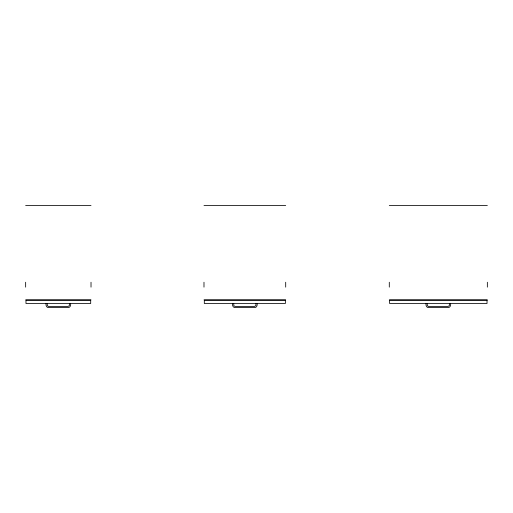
<?xml version="1.0" encoding="UTF-8"?>
<svg xmlns="http://www.w3.org/2000/svg" width="513" height="513" viewBox="0 0 513 513"><rect width="100%" height="100%" fill="white"/><g stroke="black" fill="none" stroke-linecap="round" stroke-linejoin="round"><path stroke-width="0.77" d="M25.65 205.431L91.019 205.431M203.988 205.431L285.696 205.431M389.296 205.431L487.35 205.431M25.65 299.887L91.019 299.887M203.988 299.887L285.696 299.887M389.296 299.887L487.35 299.887M487.35 282.24L487.35 287.139M450.581 303.484C450.998 305.203 450.209 307.608 448.131 307.569L428.522 307.569C426.438 307.608 425.655 305.203 426.066 303.484M449.439 303.484L449.356 305.562L448.131 306.421L428.291 306.402L427.291 305.562L427.214 303.484M389.296 282.24L389.296 287.139M285.696 282.24L285.696 287.139M257.096 303.484C257.513 305.203 256.724 307.608 254.647 307.569L235.037 307.569C232.953 307.608 232.171 305.203 232.581 303.484M255.955 303.484L255.872 305.562L254.647 306.421L234.807 306.402L233.806 305.562L233.729 303.484M203.988 282.24L203.988 287.139M91.019 282.24L91.019 287.139M70.589 303.484C71.006 305.203 70.217 307.608 68.139 307.569L48.53 307.569C46.452 307.608 45.663 305.203 46.08 303.484M69.447 303.484L69.364 305.562L68.139 306.421L48.299 306.402L47.299 305.562L47.222 303.484M25.65 282.24L25.65 287.139M90.692 300.214L25.977 300.214L25.977 303.484L90.692 303.484L90.692 300.214M285.369 300.214L204.315 300.214L204.315 303.484L285.369 303.484L285.369 300.214M487.023 300.214L389.623 300.214L389.623 303.484L487.023 303.484L487.023 300.214"/></g></svg>
